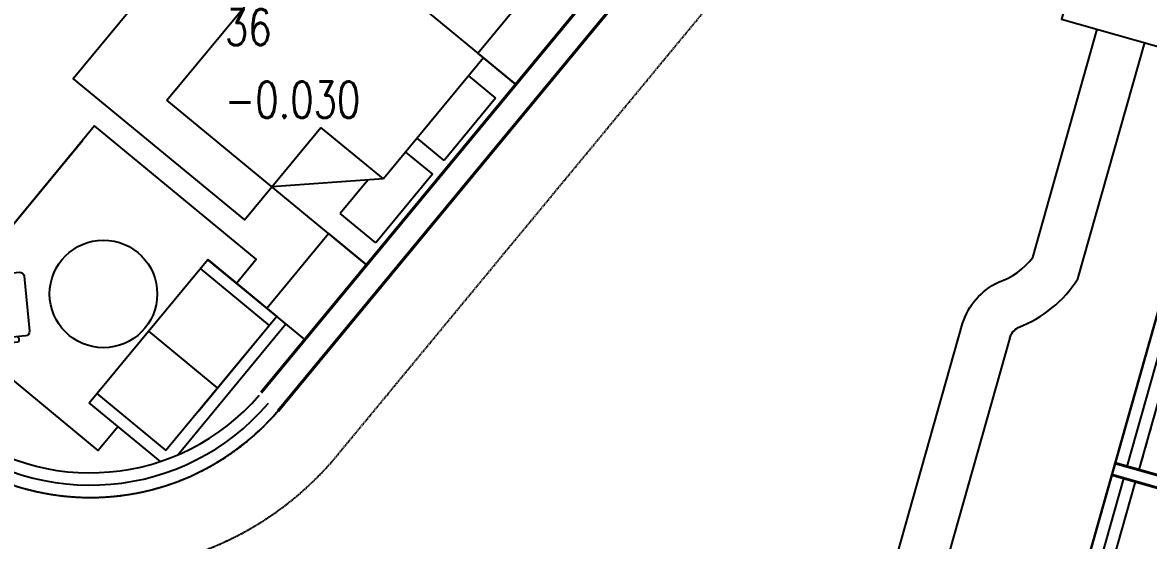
# Model space of a CAD drawing. Header units: millimetres. Extents: x -361679452 to 361242511, y -278557090 to 278849308.
# Drawn here: x 111528 to 120664, y 91163 to 95368 of the extents above; entities that cross this region are included whole.
import ezdxf
from ezdxf.enums import TextEntityAlignment as Align
from ezdxf.xclip import XClip

# ---------------------------------------------------------------- set-up
doc = ezdxf.new("R2010")
doc.units = ezdxf.units.MM
doc.header["$MEASUREMENT"] = 0
doc.header["$XCLIPFRAME"] = 0
doc.set_wipeout_variables(frame=1)
for name, pattern in [('220126_HDN_HBA typical plan$0$HIDDEN', [0.375, 0.25, -0.125]), ('ACAD_ISO03W100', [30, 12, -18]), ('HIDDEN', [0.375, 0.25, -0.125])]:
    doc.linetypes.add(name, pattern=pattern)
for name, color, linetype in [('A-_FURN----_E-_N', 251, 'Continuous'), ('A-ANNO-ROOM', 50, 'Continuous'), ('A-FURNITURE', 251, 'Continuous'), ('A-GLAZ', 135, 'Continuous'), ('A-UNIT', 1, 'Continuous'), ('IDEA - dim', 251, 'Continuous'), ('KT-Net manh', 139, 'Continuous'), ('Xref_NT1+NT2_MBDV Cot vach_220729$0$ccu12-Thay', 7, 'Continuous')]:
    doc.layers.add(name, color=color, linetype=linetype)
for name, color, linetype, lineweight in [('KT-Chuviet', 255, 'Continuous', 15), ('KT-Net cat', 1, 'Continuous', 40), ('KT-Net thay', 7, 'Continuous', 15), ('KT-Net truc', 18, 'Continuous', 15)]:
    doc.layers.add(name, color=color, linetype=linetype, lineweight=lineweight)
doc.styles.add('220126_HDN_HBA typical plan$0$211210_HDN_HBA_TYPICAL PLAN CORE OPT 1$0$HBA-Text', font='GOTHIC.TTF')
doc.styles.add('font unicode ccu', font='arial.ttf')
doc.styles.add('ROMANS', font='ROMANS.SHX')

# ---------------------------------------------------------------- blocks, each defined once
blk = doc.blocks.new('A$C21AF0CCA')
at = {"layer": 'A-ANNO-ROOM', "insert": (1197.56892258345, 814.6835720778872), "char_height": 600, "attachment_point": 2, "rotation": 0.10542954816276216, "style": '220126_HDN_HBA typical plan$0$211210_HDN_HBA_TYPICAL PLAN CORE OPT 1$0$HBA-Text'}
blk.add_mtext_dynamic_manual_height_columns('1-BR+', width=722857412.8743668, gutter_width=9765.624999999996, heights=[0], dxfattribs=at)
blk = doc.blocks.new('BEDH-1')
for p, q in [((475, -1.054711873393899e-13), (-475, 1.054711873393899e-13)), ((-475, 1.054711873393899e-13), (-475.0000000000002, -1050)), ((-381.8394731497392, -27.72451273631296), (-381.8394731497393, -215.2726866770535)), ((-20.94842891092413, -27.72451273631304), (-381.8394731497392, -27.72451273631296)), ((-20.94842891092416, -169.6087834425271), (-20.94842891092413, -27.72451273631304)), ((379.7956140944734, -27.72451273631313), (52.11540216114371, -27.72451273631306)), ((52.11540216114371, -27.72451273631306), (52.11540216114368, -169.6087834425271)), ((379.7956140944734, -169.6087834425271), (379.7956140944734, -27.72451273631313)), ((474.9999999999998, -1050), (475, -1.054711873393899e-13)), ((-162.6479800441303, -169.608783442527), (-475.0000000000001, -498.4003835124894)), ((474.9999999999999, -169.6087834425272), (-162.6479800441303, -169.608783442527)), ((-162.6479800441303, -169.608783442527), (-162.6479800441303, -498.4003835124894)), ((-206.9290897110478, -215.2726866770535), (-381.8394731497393, -215.2726866770535)), ((-475.0000000000001, -498.4003835124894), (-162.6479800441303, -498.4003835124894)), ((-475.0000000000002, -1050), (474.9999999999998, -1050))]:
    blk.add_line(p, q)
blk = doc.blocks.new('CH12')
for p, q in [((-312.375, -149.2411279597436), (-312.375, -572.1779138786915)), ((-267.75, -149.2411279597436), (-267.75, -639.6303226458076)), ((267.75, -639.6303226458076), (267.75, -149.2411280118249)), ((312.375, -572.1779138786915), (312.375, -149.2411246072115)), ((-232.0500000000029, -675.3303226458047), (232.0500000000029, -675.3303226458047))]:
    blk.add_line(p, q)
for centre, radius, start, end in [((-273.6712626853696, -77.20016474780641), 13.38749999999989, 116.2505862071374, 296.2505862071374), ((-252.9468673518131, -119.2240579767858), 33.46874999998481, 116.2505888953854, 296.2505888953855), ((0, -632.1362743546706), 632.1362743546692, 63.74941379286258, 116.2505862071374), ((0, -632.1362743546706), 605.3612743546691, 63.7494137928626, 116.2505862071374), ((0, -632.1362743546706), 538.4237743546691, 63.74941109871938, 116.2505888953856), ((252.9468674045929, -119.2240580028119), 33.46875000001501, 243.7494110987195, 63.74941109871941), ((273.671262685355, -77.20016474780641), 13.38750000000007, 243.7494137928627, 63.74941379286245), ((-267.75, -149.2411279597436), 44.62499999999999, 111.939144832112, 180), ((267.75, -149.2411280118286), 44.62499999999959, 0, 68.06085506708637), ((-290.0625, -549.8654138786915), 31.55464011044969, 225, 315), ((-232.0500000000029, -639.6303226458076), 35.7, 180, 269.9999999999999), ((232.0500000000029, -639.6303226458076), 35.7, 270, 0), ((290.0625, -549.8654138786915), 31.55464011044961, 225.0000000000001, 315.0000000000002)]:
    blk.add_arc(centre, radius, start, end)
blk = doc.blocks.new('Condo-Studio Corner')
at = {"layer": 'A-FURNITURE'}
for p, q in [((-3315.173777054995, -9002.278890056885, -0.0259599028821682), (-2353.972876319662, -7838.603537339019, -0.0259599028821682)), ((-1718.350275216624, -8363.27960820857, -0.02595990288216819), (-2354.119235619903, -7838.482674884843, -0.0259599028821682)), ((-2353.972876319662, -7838.603537339019, -0.0259599028821682), (-2353.972876317799, -7838.603537337505, -0.0259599028821682)), ((-2353.972876317799, -7838.603537337505, -0.0259599028821682), (-1793.176472086459, -8301.895903322962, -0.0259599028821682)), ((-2415.860051304102, -7913.279023166164, -0.02595990288216819), (-1854.887439180166, -8376.335140804993, -0.0259599028821682)), ((-1792.962427126244, -8301.69083783566, -0.0259599028821682), (-2692.617644581944, -9390.79082500434, -0.02595990288216819)), ((-2595.808078739792, -9425.558025185484, -0.01890790517408163), (-1719.944220285863, -8361.938344582333, 0.0547902118369289)), ((-2429.924331251532, -9072.96814184566, -0.0259599028821682), (-1854.64537444897, -8376.534953688155, -0.0259599028821682)), ((-2834.57332668826, -8420.441213699407, -0.0259599028821682), (-2273.74572134763, -8883.715005991748, -0.0259599028821682)), ((-3253.402674095705, -8927.507552793948, -0.0259599028821682), (-2692.617644581944, -9390.79082500434, -0.02595990288216819)), ((-2737.62602545321, -9479.410407738877, -0.0259599028821682), (-3315.173777054995, -9002.278890056885, -0.0259599028821682))]:
    blk.add_line(p, q, dxfattribs=at)
at = {"layer": 'A-FURNITURE', "elevation": 0.05479021183692893}
blk.add_lwpolyline([(-623.5876705218107, -5783.51654074504), (-400.7263528909534, -5513.640952545917), (-1788.657949948683, -4367.497034055879), (-3444.199166553095, -6372.287117725122), (-2056.267569497228, -7518.43103621772), (-1833.406251935288, -7248.555448100553)], dxfattribs=at)
at = {"layer": 'A-FURNITURE'}
for points, elevation in [([(145.0254732426256, -6418.24008660065), (-163.4024585504085, -6163.539849268505), (346.0069946665317, -5546.668284850544), (654.4349264502525, -5801.368522176985)], 0.05479021183692891), ([(-1565.730254389346, -8489.288463249104), (-1874.158186180517, -8234.588225915562), (-1373.23306011036, -7628.568830392091), (-1064.805128324777, -7883.269067722373)], 0.0547902118369289)]:
    blk.add_lwpolyline(points, close=True, dxfattribs=dict(at, elevation=elevation))
for points in [[(-2119.524556623772, -8032.103847794118), (-1959.257587900385, -7837.787963197101), (-3271.914299741387, -6754.331269289949), (-3334.993661850691, -6830.71770467388), (-4455.032519694418, -8187.27551693609)], [(-3080.605963384733, -9195.932595737046), (-3241.108007658273, -9390.054356638691), (-4553.248431682587, -8305.972460125573), (-4490.169061658904, -8229.586031284533), (-3369.896159371361, -6873.221491233329)]]:
    blk.add_lwpolyline(points, dxfattribs=at)
blk.add_circle((-3199.541977925226, -8118.97466110345), 436.4401978142558, dxfattribs=at)
at = {"layer": 'A-GLAZ'}
for points in [[(-6161.726407996306, -7750.959158942336), (-4452.859249033238, -9158.96026181744, 0.4094110154017653), (-1935.6252871326, -8939.547105450823, 0.4094110154017653)], [(-6225.315935482897, -7828.136694495333), (-4516.489629861433, -9236.104136737587, 0.4094026671196023), (-1859.572192332125, -9004.47727387253, 0.4094026671196023)]]:
    blk.add_lwpolyline(points, format="xyb", dxfattribs=at)
blk.add_arc((-3305.885039496992, -7769.823329328734, 2.350866980293034e-08), 2001.458578390103, 230.4906135261158, 320.5462560877564, dxfattribs=at)
at = {"layer": 'KT-Net cat'}
blk.add_line((-1919.264997110324, -8920.051344897947, 1.175433478522515e-08), (3131.816811804019, -2803.708836766309, 1.17543354037015e-08), dxfattribs=at)
at = {"layer": 'KT-Net cat', "elevation": 1.175433556829017e-08}
blk.add_lwpolyline([(-1781.673788503365, -9067.174754468491), (3394.103780876118, -2799.838457447127), (1427.885011226201, -1176.061164911138)], dxfattribs=at)
at = {"layer": 'A-FURNITURE'}
for name, p, xscale, yscale, zscale, rotation in [('BEDH-1', (-459.8900311589241, -7150.754832509439, 0.0547902118369289), -2.000000000000004, 2.000000000000004, 2, 230.4499624902546), ('CH12', (-4473.523720903322, -8260.518909545266, -0.07493538787651706), -0.9698671062557849, 0.9698671062557849, 0.9698671062557848, 95.46195327682075)]:
    blk.add_blockref(name, p, dxfattribs=dict(at, xscale=xscale, yscale=yscale, zscale=zscale, rotation=rotation))
blk = doc.blocks.new('*U34')
at = {"layer": 'A-_FURN----_E-_N', "linetype": 'Continuous'}
for points in [[(-800, 600), (-800, 1000), (-1250, 1000), (-1250, 600)], [(-800, -1000), (-800, 1000), (800.0000000000582, 1000), (800.0000000000582, -1000)], [(-780, -980), (-780, 980), (780.0000000000582, 980), (780.0000000000582, -980)], [(1250, 600), (1250, 1000), (800, 1000), (800, 600)]]:
    blk.add_lwpolyline(points, close=True, dxfattribs=at)
at = {"layer": 'A-_FURN----_E-_N', "linetype": '220126_HDN_HBA typical plan$0$HIDDEN', "ltscale": 500}
blk.add_lwpolyline([(-800, -1000), (-800, 1000), (800.0000000000582, 1000), (800.0000000000582, -1000)], close=True, dxfattribs=at)
at = {"layer": 'A-_FURN----_E-_N', "linetype": 'Continuous'}
for points in [[(-55, 580), (-55, 880), (-655.6054548919201, 880), (-655.6054548919201, 480), (-448.1151331290603, 480)], [(645.6054548844695, 580), (645.6054548844695, 880), (45, 880), (45, 580)], [(-780, 248.6659454330802), (-326.2632651105523, 580), (780.0000000000582, 580), (780.0000000000582, 480), (-326.2632651105523, 480), (-326.2632651105523, 580), (-326.2632651105523, 248.6659454330802), (-780, 248.6659454330802)]]:
    blk.add_lwpolyline(points, dxfattribs=at)
blk = doc.blocks.new('31')
at = {"layer": 'IDEA - dim'}
blk.add_lwpolyline([(10569.90835125541, 1.455191522836685e-11), (12180.61074095222, -4153.879492931519, -0.5272080109943784), (8451.169870064463, -9600.002167725237), (100.0000329748, -9600.002167677158)], format="xyb", dxfattribs=at)
for points in [[(3349.999999692402, -9400.002167698985), (100.0000329748, -9400.002167676459)], [(8434.999120662207, -9400.00216772595), (3449.999999685751, -9400.002167700033)], [(3349.999999692474, -9500.002167695435), (100.0000329748873, -9500.002167676459)], [(8434.999118996886, -9500.00216772755), (3449.999999692373, -9500.002167696453)]]:
    blk.add_lwpolyline(points, dxfattribs=at)
at = {"layer": 'KT-Net cat'}
blk.add_line((3449.999999692402, -9600.002167696832), (3449.999999692445, -5620.000000000378), dxfattribs=at)
blk.add_lwpolyline([(3349.999999692416, -9600.002167695871), (3349.99999969246, -5520.000000000247), (3949.999999692445, -5520.000000000291)], dxfattribs=at)
at = {"layer": 'KT-Net manh', "linetype": 'ACAD_ISO03W100', "ltscale": 4}
blk.add_lwpolyline([(114.9999999951542, -9400.002167676634), (3349.999999695909, -9400.002167408049), (3349.999999688982, -9200.00216740802), (114.9999999884458, -9200.002167676546)], close=True, dxfattribs=at)
at = {"layer": 'IDEA - dim', "rotation": 90}
blk.add_blockref('*U34', (4449.99999967734, -7660.001083787167), dxfattribs=at)
blk = doc.blocks.new('TAG CAO DO SAN')
at = {"layer": 'KT-Net thay', "flags": 128}
blk.add_lwpolyline([(1526701.778855525, -266095.2298759429), (1526701.778855525, -266566.6584041911), (1527644.63591202, -266566.6584041911), (1527644.63591202, -266095.2298759429)], close=True, dxfattribs=at)
blk.add_wipeout([(1526701.778855525, -266095.2298759429), (1527644.6359120198, -266095.2298759429), (1527644.6359120198, -266566.65840419114), (1526701.778855525, -266566.65840419114)]).dxf.layer = 'KT-Net thay'
for points in [[(1526701.778855525, -266330.9441400666), (1527644.63591202, -266330.9441400666)], [(1526701.778855525, -266566.6584041911), (1527644.63591202, -266566.6584041911)]]:
    blk.add_lwpolyline(points, dxfattribs=at)
at = {"layer": 'KT-Chuviet', "color": 31, "style": 'ROMANS', "width": 0.75}
blk.add_text('DTTT:', height=117.8571320618522, dxfattribs=at).set_placement((1526748.92170835, -266507.8139601254))
at = {"layer": 'KT-Chuviet', "color": 31, "style": 'font unicode ccu', "width": 0.75}
blk.add_attdef('TÊNPHÒNG', text='', height=117.85713, dxfattribs=at).set_placement((1527175.308820772, -266213.4467624734), align=Align.MIDDLE_CENTER)
at = {"layer": 'KT-Chuviet', "color": 31, "ltscale": 15, "style": 'ROMANS', "width": 0.75, "flags": 8}
blk.add_attdef('CAO-DO', (1527091.943339912, -266507.7298381611), '', height=117.8571320618522, dxfattribs=at)

msp = doc.modelspace()

# ---------------------------------------------------------------- linework, layer by layer
at = {"layer": 'Xref_NT1+NT2_MBDV Cot vach_220729$0$ccu12-Thay', "elevation": 1.242394586947095e-07}
for points in [[(123276.1467369367, 107138.4368809959), (123276.1467304444, 107138.4368828304), (122450.0662759794, 104214.9969169464), (119957.8841311739, 95395.34535023267), (121305.1283333388, 95014.6525735221), (119006.4001891839, 86879.61725882956, 0.5291998708815345), (123213.0936284485, 81810.1251876936), (135521.6404078277, 82976.97416699442, 0.3082121150768077), (138985.1668959449, 85871.7715516708)], [(140428.344476267, 85462.82297955384, -0.3084015575031204), (135665.7658380196, 81483.91205361906), (123355.8629989203, 80316.93500996823, -0.5289436111782675), (117563.939815443, 87291.10490225768), (119155.499527283, 92923.52146016265, -0.2111738476832286), (119446.5738172431, 93259.419470363, 0.1470454784877201), (119724.0858689633, 93459.9160531896), (120247.8316403267, 95313.41445674386)], [(119537.893859362, 92806.15632567281, -0.1897823888882406), (119606.2374879855, 92891.90924376974, 0.161303544266139), (120090.955369934, 93287.2405289445), (120632.7591512301, 95204.64492355703)], [(119537.893859362, 92806.15632567281, -0.1897823888882406), (119606.2374879855, 92891.90924376974, 0.161303544266139), (120090.955369934, 93287.2405289445), (120632.7591512301, 95204.64492355703)], [(119538.8256206182, 92809.08462416631), (117948.6111969208, 87181.428945261, 0.5290006929828082), (123317.7911667945, 80715.11905736157), (135627.3706329027, 81882.06557595922, 0.3083681499399674), (140043.5393899405, 85572.02483639377)]]:
    msp.add_lwpolyline(points, format="xyb", dxfattribs=at)

# ---------------------------------------------------------------- block references
at = {"layer": 'A-ANNO-ROOM'}
for p in [(-193366.6029767873, 192837.9996409905, 5.460855537377236e-05), (-194725.1126339572, 187914.7636662904, 5.460855537377236e-05), (-204628.500881133, 156603.4286092457, 5.461079910308954e-05)]:
    msp.add_blockref('A$C21AF0CCA', p, dxfattribs=at)

# ---------------------------------------------------------------- next in the draw order: block references
at = {"layer": 'A-UNIT'}
msp.add_blockref('Condo-Studio Corner', (115384.6345986545, 101283.4813032413, 1.124171977289078e-07), dxfattribs=at)

# ---------------------------------------------------------------- next in the draw order: block references
at = {"layer": 'IDEA - dim', "rotation": 254.2212141373278}
msp.add_blockref('31', (130543.3895254121, 92404.18323143868, 1.244917031170603e-07), dxfattribs=at)

# ---------------------------------------------------------------- next in the draw order: linework, layer by layer
at = {"layer": 'Xref_NT1+NT2_MBDV Cot vach_220729$0$ccu12-Thay', "linetype": 'HIDDEN', "ltscale": 25, "elevation": 1.243219655491329e-07}
for points in [[(120189.9906908653, 108017.0011758848, 0.3132591154309347), (118274.5995689499, 115112.4348673025), (103318.7775958088, 127439.8857218673, 0.256737403509929), (97844.9267904984, 128022.2769244713, 0.02539334813614932), (96792.80963284746, 127498.8350824119, 0.08893785001949467), (93638.2128492137, 124896.1972739963), (91452.17715443861, 122243.7696678183), (66004.65403592956, 91438.22296905566, 0.0725016575372773), (65070.92896880476, 89493.59078843135, 0.05029248862882004), (62313.82169671475, 77111.40701480629, 0.02229968031557079), (61902.1940606259, 71632.78016234894, 0.4964024037258143), (68413.55777349656, 67387.0759935834), (77056.47700877102, 70671.72698784403, 0.08126423040099286), (80969.75302980562, 73116.64603711534), (87550.72256200628, 81085.48873117729), (89715.7308272578, 83707.07970082329), (101685.0558571002, 98205.99948632409, -0.4142135623114274), (102246.6440600286, 98259.49070378652), (110422.4738200973, 91507.58348320983, 0.4147015980058648), (114087.0426622082, 91860.21883856806), (118794.2394118708, 97560.12043169918)], [(119625.0396869992, 108219.0664208695, 0.3131129883914917), (117890.4549974215, 114651.5188147968), (102956.3736054805, 126961.0498287287, 0.2552902167641262), (98080.5991035272, 127470.4812948823, 0.02529446253454516), (97086.98847706622, 126975.902192249, 0.08884098819325376), (94098.46827889053, 124511.2508480258), (91914.97475548834, 121861.9077868738), (66486.3747290487, 91079.26847260253, 0.07162818219334227), (65642.15011307492, 89309.92618802126, 0.05031291028700317), (62909.60736911115, 77040.41805392399, 0.02217052075560431), (62502.88295543299, 71646.04030634131, 0.4938342429268142), (68206.04479155294, 67950.08108068933), (76833.94874507701, 71229.02567427815, 0.08020953983811836), (80538.0584211857, 73536.17021493951), (87088.08886149526, 81467.54901326832), (89253.09712674678, 84089.13998291432), (101222.3527927634, 98587.97576078802, -0.4142135623114227), (102628.7043419867, 98722.12440440734), (110804.5341020795, 91970.21718381078, 0.4147700055942877), (113624.0699499624, 92241.86861444294), (118331.6058699214, 97942.18090579112)]]:
    msp.add_lwpolyline(points, format="xyb", dxfattribs=at)

# ---------------------------------------------------------------- next in the draw order: block references
at = {"layer": 'KT-Net truc'}
ref = msp.add_blockref('TAG CAO DO SAN', (-3704559.431298291, 761452.0651581921, -3.400624696833853e-05), dxfattribs=dict(at, xscale=2.5, yscale=2.5, zscale=2.5))
XClip(ref).set_block_clipping_path([(1526674.1636322693, -266333.1122202865), (1527644.6359120195, -266095.2298759429)])
ref.add_attrib('CAO-DO', '36', (113170.4270514902, 95182.74056278937, -3.400624696833853e-05), dxfattribs={"layer": 'KT-Chuviet', "color": 31, "ltscale": 15, "height": 294.6428301546305, "style": 'ROMANS', "width": 0.7500000000000001})
ref.add_attrib('CAO-DO', '-0.030', (113170.4270514902, 94593.45490248012, -3.400624696833853e-05), dxfattribs={"layer": 'KT-Chuviet', "color": 31, "ltscale": 15, "height": 294.6428301546305, "style": 'ROMANS', "width": 0.7500000000000001})
ref.add_attrib('TÊNPHÒNG', 'SW.ST.10', dxfattribs={"layer": 'KT-Chuviet', "color": 31, "height": 294.642825, "style": 'font unicode ccu', "width": 0.7500000000000001}).set_placement((113378.8407536414, 95918.44825200853, -3.400624696833853e-05), align=Align.MIDDLE_CENTER)

doc.saveas('drawing.dxf')
